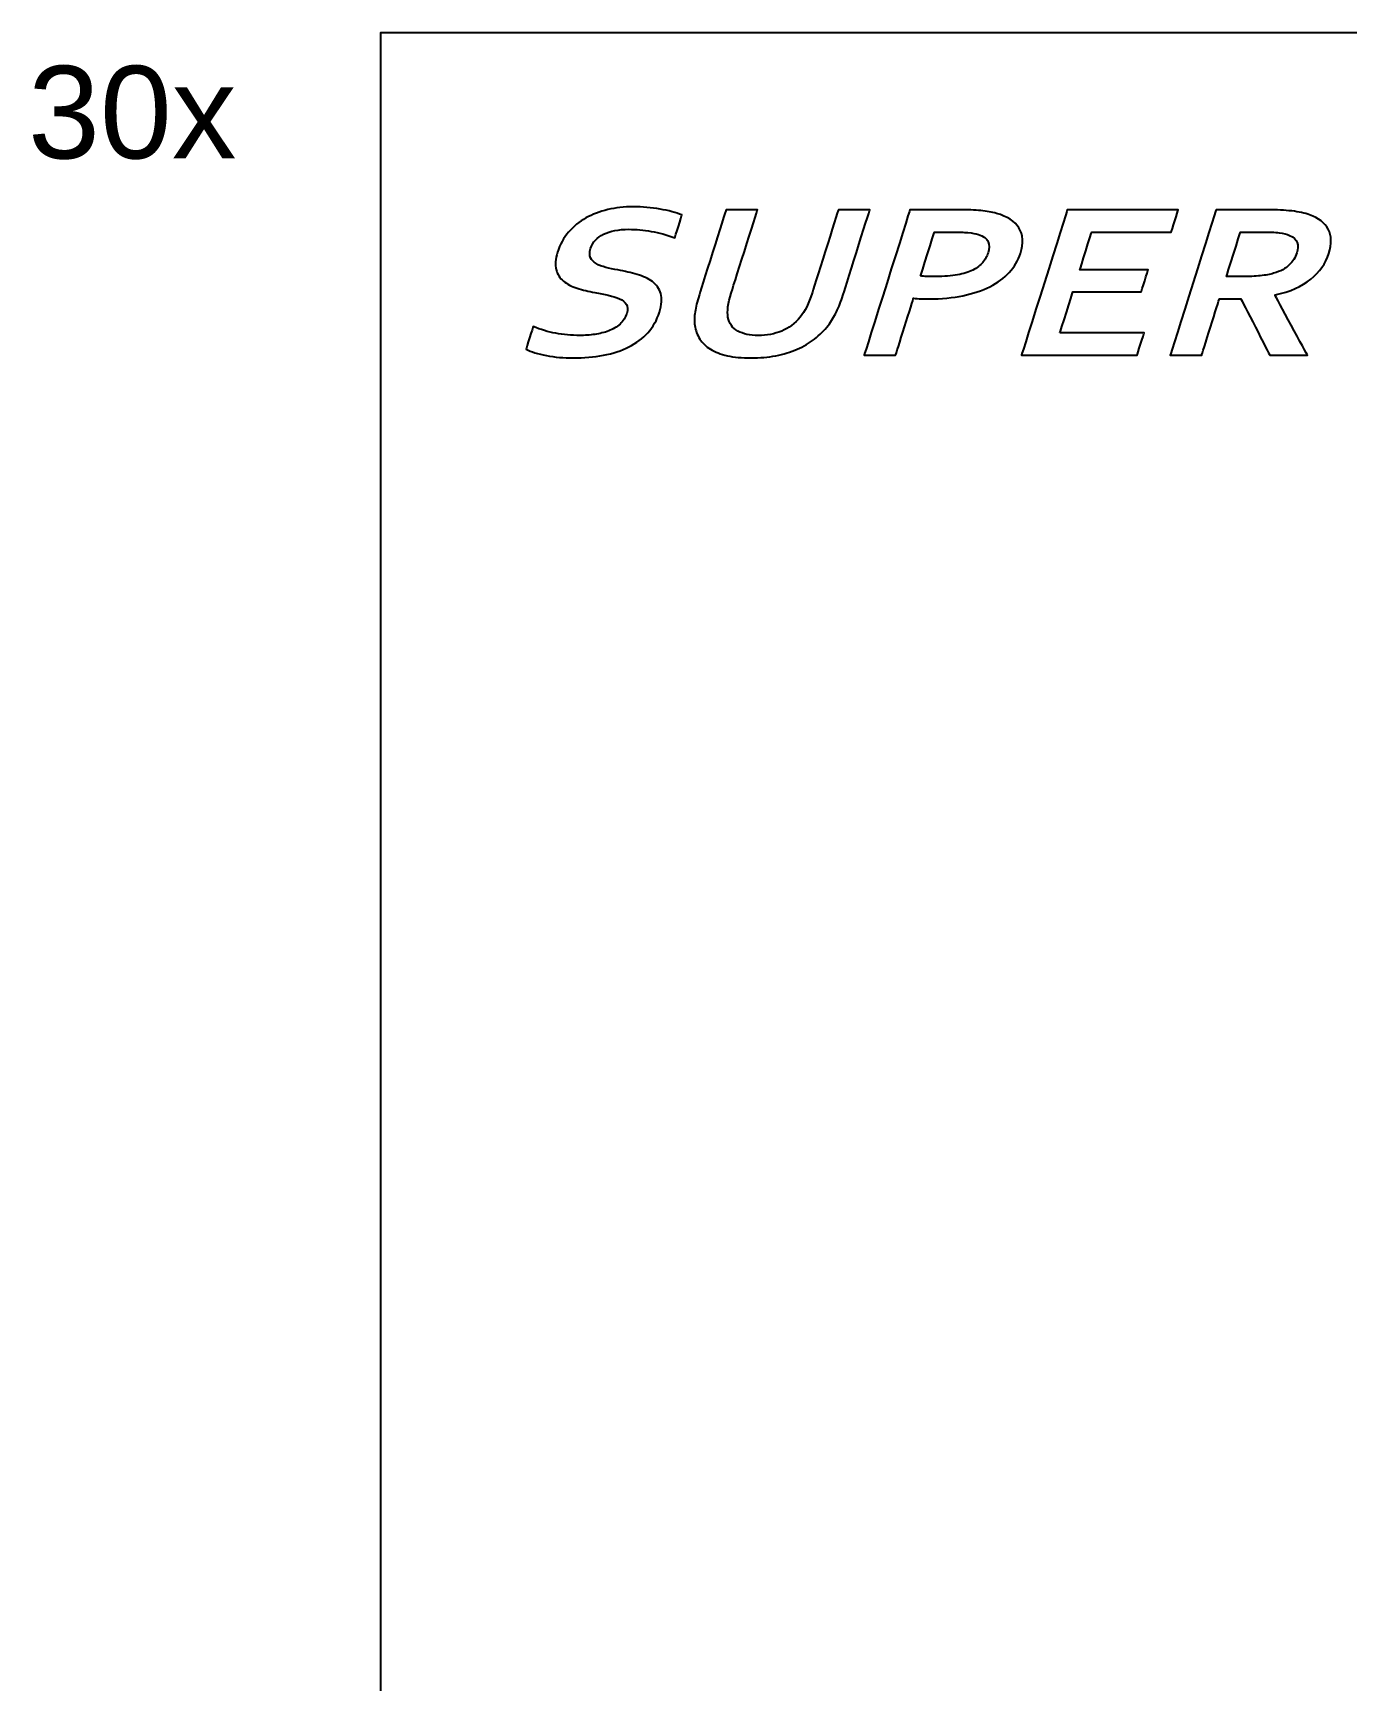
# Model space of a CAD drawing. Header units: inches. Extents: x 19 to 24202, y 17 to 31220.
# Drawn here: x 14879 to 16368, y 11397 to 13266 of the extents above; entities that cross this region are included whole.
import ezdxf

# ---------------------------------------------------------------- set-up
doc = ezdxf.new("R2010")
doc.units = ezdxf.units.IN
doc.header["$MEASUREMENT"] = 0
doc.layers.add('AM_5', color=3, linetype='Continuous', lineweight=25)
doc.layers.add('Layer 1', color=7, linetype='Continuous')
doc.styles.add('Razítko-měřítko', font='isocpeur.ttf')

msp = doc.modelspace()

# ---------------------------------------------------------------- linework, layer by layer
msp.add_lwpolyline([(24182.836, 6965.992), (24182.836, 13265.992), (15272.836, 13265.992), (15272.836, 6965.992)], close=True)
at = {"layer": 'Layer 1', "color": 253}
for points, knots in [([(15552.289, 12947.818), (15553.603, 12951.988), (15553.49, 12955.4), (15551.871, 12957.974), (15551.871, 12957.974), (15550.264, 12960.583), (15547.663, 12962.693), (15544.017, 12964.335), (15544.017, 12964.335), (15540.39, 12966.02), (15536.143, 12967.326), (15531.326, 12968.383), (15531.326, 12968.383), (15526.49, 12969.389), (15521.365, 12970.403), (15516.022, 12971.374), (15516.022, 12971.374), (15508.944, 12972.806), (15502.236, 12974.452), (15496.008, 12976.386), (15496.008, 12976.386), (15489.783, 12978.328), (15484.588, 12981.023), (15480.466, 12984.436), (15480.466, 12984.436), (15476.34, 12987.852), (15473.548, 12992.189), (15472.136, 12997.462), (15472.136, 12997.462), (15470.673, 13002.727), (15471.208, 13009.302), (15473.7, 13017.223), (15473.7, 13017.223), (15476.445, 13025.947), (15480.618, 13033.533), (15486.277, 13040.022), (15486.277, 13040.022), (15491.874, 13046.473), (15498.465, 13051.824), (15505.945, 13056.082), (15505.945, 13056.082), (15513.46, 13060.294), (15521.635, 13063.453), (15530.624, 13065.563), (15530.624, 13065.563), (15539.555, 13067.669), (15549.2, 13068.722), (15559.55, 13068.722), (15559.55, 13068.722), (15569.901, 13068.722), (15580.033, 13067.88), (15589.943, 13066.152), (15589.943, 13066.152), (15599.849, 13064.425), (15608.109, 13062.19), (15614.841, 13059.495), (15614.841, 13059.495), (15614.841, 13059.495), (15606.678, 13033.576), (15606.678, 13033.576), (15606.678, 13033.576), (15597.688, 13036.949), (15588.796, 13039.394), (15580.01, 13040.908), (15580.01, 13040.908), (15571.282, 13042.425), (15562.803, 13043.181), (15554.679, 13043.181), (15554.679, 13043.181), (15542.991, 13043.181), (15533.405, 13041.372), (15525.925, 13037.745), (15525.925, 13037.745), (15518.444, 13034.122), (15513.562, 13028.685), (15511.28, 13021.439), (15511.28, 13021.439), (15509.954, 13017.223), (15509.907, 13013.767), (15511.124, 13011.03), (15511.124, 13011.03), (15512.356, 13008.331), (15514.423, 13006.1), (15517.434, 13004.329), (15517.434, 13004.329), (15520.441, 13002.559), (15524.103, 13001.128), (15528.413, 13000.028), (15528.413, 13000.028), (15532.691, 12998.975), (15537.285, 12998.008), (15542.195, 12997.079), (15542.195, 12997.079), (15549.952, 12995.601), (15557.23, 12993.877), (15564.051, 12991.939), (15564.051, 12991.939), (15570.931, 12990.044), (15576.718, 12987.345), (15581.425, 12983.886), (15581.425, 12983.886), (15586.07, 12980.391), (15589.268, 12975.922), (15590.887, 12970.364), (15590.887, 12970.364), (15592.501, 12964.799), (15591.944, 12957.674), (15589.222, 12949.039), (15589.222, 12949.039), (15586.425, 12940.147), (15582.065, 12932.433), (15576.157, 12925.943), (15576.157, 12925.943), (15570.252, 12919.454), (15563.056, 12914.06), (15554.586, 12909.801), (15554.586, 12909.801), (15546.173, 12905.585), (15536.564, 12902.426), (15525.761, 12900.363), (15525.761, 12900.363), (15514.907, 12898.296), (15503.496, 12897.286), (15491.413, 12897.286), (15491.413, 12897.286), (15480.864, 12897.286), (15470.74, 12898.168), (15461.095, 12899.938), (15461.095, 12899.938), (15451.45, 12901.709), (15443.763, 12904.197), (15437.983, 12907.399), (15437.983, 12907.399), (15437.983, 12907.399), (15446.025, 12932.94), (15446.025, 12932.94), (15446.025, 12932.94), (15454.519, 12929.399), (15463.021, 12926.829), (15471.629, 12925.226), (15471.629, 12925.226), (15480.189, 12923.623), (15489.35, 12922.827), (15499.007, 12922.827), (15499.007, 12922.827), (15504.603, 12922.827), (15510.266, 12923.202), (15515.917, 12924.005), (15515.917, 12924.005), (15521.557, 12924.762), (15526.833, 12926.111), (15531.739, 12928.01), (15531.739, 12928.01), (15536.646, 12929.906), (15540.924, 12932.476), (15544.582, 12935.764), (15544.582, 12935.764), (15548.225, 12939.008), (15550.775, 12943.01), (15552.289, 12947.818)], [0, 0, 0, 0, 0.02439024, 0.02439024, 0.02439024, 0.02439025, 0.04878049, 0.04878049, 0.04878049, 0.0487805, 0.07317073, 0.07317073, 0.07317073, 0.07317074, 0.09756098, 0.09756098, 0.09756098, 0.09756099, 0.12195122, 0.12195122, 0.12195122, 0.12195123, 0.14634146, 0.14634146, 0.14634146, 0.14634147, 0.17073171, 0.17073171, 0.17073171, 0.17073172, 0.19512195, 0.19512195, 0.19512195, 0.19512196, 0.2195122, 0.2195122, 0.2195122, 0.21951221, 0.24390244, 0.24390244, 0.24390244, 0.24390245, 0.26829268, 0.26829268, 0.26829268, 0.26829269, 0.29268293, 0.29268293, 0.29268293, 0.29268294, 0.31707317, 0.31707317, 0.31707317, 0.31707318, 0.34146341, 0.34146341, 0.34146341, 0.34146342, 0.36585366, 0.36585366, 0.36585366, 0.36585367, 0.3902439, 0.3902439, 0.3902439, 0.39024391, 0.41463415, 0.41463415, 0.41463415, 0.41463416, 0.43902439, 0.43902439, 0.43902439, 0.4390244, 0.46341463, 0.46341463, 0.46341463, 0.46341464, 0.48780488, 0.48780488, 0.48780488, 0.48780489, 0.51219512, 0.51219512, 0.51219512, 0.51219513, 0.53658537, 0.53658537, 0.53658537, 0.53658538, 0.56097561, 0.56097561, 0.56097561, 0.56097562, 0.58536585, 0.58536585, 0.58536585, 0.58536586, 0.6097561, 0.6097561, 0.6097561, 0.60975611, 0.63414634, 0.63414634, 0.63414634, 0.63414635, 0.65853659, 0.65853659, 0.65853659, 0.6585366, 0.68292683, 0.68292683, 0.68292683, 0.68292684, 0.70731707, 0.70731707, 0.70731707, 0.70731708, 0.73170732, 0.73170732, 0.73170732, 0.73170733, 0.75609756, 0.75609756, 0.75609756, 0.75609757, 0.7804878, 0.7804878, 0.7804878, 0.78048781, 0.80487805, 0.80487805, 0.80487805, 0.80487806, 0.82926829, 0.82926829, 0.82926829, 0.8292683, 0.85365854, 0.85365854, 0.85365854, 0.85365855, 0.87804878, 0.87804878, 0.87804878, 0.87804879, 0.90243902, 0.90243902, 0.90243902, 0.90243903, 0.92682927, 0.92682927, 0.92682927, 0.92682928, 0.95121951, 0.95121951, 0.95121951, 0.95121952, 1, 1, 1, 1]), ([(15552.289, 12947.818), (15553.603, 12951.988), (15553.49, 12955.4), (15551.871, 12957.974), (15551.871, 12957.974), (15550.264, 12960.583), (15547.663, 12962.693), (15544.017, 12964.335), (15544.017, 12964.335), (15540.39, 12966.02), (15536.143, 12967.326), (15531.326, 12968.383), (15531.326, 12968.383), (15526.49, 12969.389), (15521.365, 12970.403), (15516.022, 12971.374), (15516.022, 12971.374), (15508.944, 12972.806), (15502.236, 12974.452), (15496.008, 12976.386), (15496.008, 12976.386), (15489.783, 12978.328), (15484.588, 12981.023), (15480.466, 12984.436), (15480.466, 12984.436), (15476.34, 12987.852), (15473.548, 12992.189), (15472.136, 12997.462), (15472.136, 12997.462), (15470.673, 13002.727), (15471.208, 13009.302), (15473.7, 13017.223), (15473.7, 13017.223), (15476.445, 13025.947), (15480.618, 13033.533), (15486.277, 13040.022), (15486.277, 13040.022), (15491.874, 13046.473), (15498.465, 13051.824), (15505.945, 13056.082), (15505.945, 13056.082), (15513.46, 13060.294), (15521.635, 13063.453), (15530.624, 13065.563), (15530.624, 13065.563), (15539.555, 13067.669), (15549.2, 13068.722), (15559.55, 13068.722), (15559.55, 13068.722), (15569.901, 13068.722), (15580.033, 13067.88), (15589.943, 13066.152), (15589.943, 13066.152), (15599.849, 13064.425), (15608.109, 13062.19), (15614.841, 13059.495), (15614.841, 13059.495), (15614.841, 13059.495), (15606.678, 13033.576), (15606.678, 13033.576), (15606.678, 13033.576), (15597.688, 13036.949), (15588.796, 13039.394), (15580.01, 13040.908), (15580.01, 13040.908), (15571.282, 13042.425), (15562.803, 13043.181), (15554.679, 13043.181), (15554.679, 13043.181), (15542.991, 13043.181), (15533.405, 13041.372), (15525.925, 13037.745), (15525.925, 13037.745), (15518.444, 13034.122), (15513.562, 13028.685), (15511.28, 13021.439), (15511.28, 13021.439), (15509.954, 13017.223), (15509.907, 13013.767), (15511.124, 13011.03), (15511.124, 13011.03), (15512.356, 13008.331), (15514.423, 13006.1), (15517.434, 13004.329), (15517.434, 13004.329), (15520.441, 13002.559), (15524.103, 13001.128), (15528.413, 13000.028), (15528.413, 13000.028), (15532.691, 12998.975), (15537.285, 12998.008), (15542.195, 12997.079), (15542.195, 12997.079), (15549.952, 12995.601), (15557.23, 12993.877), (15564.051, 12991.939), (15564.051, 12991.939), (15570.931, 12990.044), (15576.718, 12987.345), (15581.425, 12983.886), (15581.425, 12983.886), (15586.07, 12980.391), (15589.268, 12975.922), (15590.887, 12970.364), (15590.887, 12970.364), (15592.501, 12964.799), (15591.944, 12957.674), (15589.222, 12949.039), (15589.222, 12949.039), (15586.425, 12940.147), (15582.065, 12932.433), (15576.157, 12925.943), (15576.157, 12925.943), (15570.252, 12919.454), (15563.056, 12914.06), (15554.586, 12909.801), (15554.586, 12909.801), (15546.173, 12905.585), (15536.564, 12902.426), (15525.761, 12900.363), (15525.761, 12900.363), (15514.907, 12898.296), (15503.496, 12897.286), (15491.413, 12897.286), (15491.413, 12897.286), (15480.864, 12897.286), (15470.74, 12898.168), (15461.095, 12899.938), (15461.095, 12899.938), (15451.45, 12901.709), (15443.763, 12904.197), (15437.983, 12907.399), (15437.983, 12907.399), (15437.983, 12907.399), (15446.025, 12932.94), (15446.025, 12932.94), (15446.025, 12932.94), (15454.519, 12929.399), (15463.021, 12926.829), (15471.629, 12925.226), (15471.629, 12925.226), (15480.189, 12923.623), (15489.35, 12922.827), (15499.007, 12922.827), (15499.007, 12922.827), (15504.603, 12922.827), (15510.266, 12923.202), (15515.917, 12924.005), (15515.917, 12924.005), (15521.557, 12924.762), (15526.833, 12926.111), (15531.739, 12928.01), (15531.739, 12928.01), (15536.646, 12929.906), (15540.924, 12932.476), (15544.582, 12935.764), (15544.582, 12935.764), (15548.225, 12939.008), (15550.775, 12943.01), (15552.289, 12947.818)], [0, 0, 0, 0, 0.02439024, 0.02439024, 0.02439024, 0.02439025, 0.04878049, 0.04878049, 0.04878049, 0.0487805, 0.07317073, 0.07317073, 0.07317073, 0.07317074, 0.09756098, 0.09756098, 0.09756098, 0.09756099, 0.12195122, 0.12195122, 0.12195122, 0.12195123, 0.14634146, 0.14634146, 0.14634146, 0.14634147, 0.17073171, 0.17073171, 0.17073171, 0.17073172, 0.19512195, 0.19512195, 0.19512195, 0.19512196, 0.2195122, 0.2195122, 0.2195122, 0.21951221, 0.24390244, 0.24390244, 0.24390244, 0.24390245, 0.26829268, 0.26829268, 0.26829268, 0.26829269, 0.29268293, 0.29268293, 0.29268293, 0.29268294, 0.31707317, 0.31707317, 0.31707317, 0.31707318, 0.34146341, 0.34146341, 0.34146341, 0.34146342, 0.36585366, 0.36585366, 0.36585366, 0.36585367, 0.3902439, 0.3902439, 0.3902439, 0.39024391, 0.41463415, 0.41463415, 0.41463415, 0.41463416, 0.43902439, 0.43902439, 0.43902439, 0.4390244, 0.46341463, 0.46341463, 0.46341463, 0.46341464, 0.48780488, 0.48780488, 0.48780488, 0.48780489, 0.51219512, 0.51219512, 0.51219512, 0.51219513, 0.53658537, 0.53658537, 0.53658537, 0.53658538, 0.56097561, 0.56097561, 0.56097561, 0.56097562, 0.58536585, 0.58536585, 0.58536585, 0.58536586, 0.6097561, 0.6097561, 0.6097561, 0.60975611, 0.63414634, 0.63414634, 0.63414634, 0.63414635, 0.65853659, 0.65853659, 0.65853659, 0.6585366, 0.68292683, 0.68292683, 0.68292683, 0.68292684, 0.70731707, 0.70731707, 0.70731707, 0.70731708, 0.73170732, 0.73170732, 0.73170732, 0.73170733, 0.75609756, 0.75609756, 0.75609756, 0.75609757, 0.7804878, 0.7804878, 0.7804878, 0.78048781, 0.80487805, 0.80487805, 0.80487805, 0.80487806, 0.82926829, 0.82926829, 0.82926829, 0.8292683, 0.85365854, 0.85365854, 0.85365854, 0.85365855, 0.87804878, 0.87804878, 0.87804878, 0.87804879, 0.90243902, 0.90243902, 0.90243902, 0.90243903, 0.92682927, 0.92682927, 0.92682927, 0.92682928, 0.95121951, 0.95121951, 0.95121951, 0.95121952, 1, 1, 1, 1]), ([(15693.032, 12897.286), (15682.88, 12897.286), (15673.98, 12898.129), (15666.391, 12899.817), (15666.391, 12899.817), (15658.798, 12901.498), (15652.437, 12903.943), (15647.242, 12907.106), (15647.242, 12907.106), (15642.043, 12910.265), (15637.964, 12914.142), (15635.039, 12918.693), (15635.039, 12918.693), (15632.118, 12923.248), (15630.285, 12928.432), (15629.462, 12934.161), (15629.462, 12934.161), (15628.791, 12938.798), (15628.861, 12943.895), (15629.719, 12949.46), (15629.719, 12949.46), (15630.546, 12955.065), (15632.059, 12961.301), (15634.235, 12968.212), (15634.235, 12968.212), (15634.235, 12968.212), (15664.846, 13065.435), (15664.846, 13065.435), (15664.846, 13065.435), (15664.846, 13065.435), (15700.508, 13065.435), (15700.508, 13065.435), (15700.508, 13065.435), (15700.508, 13065.435), (15670.759, 12970.949), (15670.759, 12970.949), (15670.759, 12970.949), (15667.085, 12959.277), (15665.841, 12950.135), (15667.038, 12943.56), (15667.038, 12943.56), (15668.442, 12936.224), (15672.132, 12930.959), (15678.145, 12927.71), (15678.145, 12927.71), (15684.155, 12924.469), (15691.959, 12922.827), (15701.518, 12922.827), (15701.518, 12922.827), (15711.077, 12922.827), (15719.914, 12924.469), (15727.968, 12927.71), (15727.968, 12927.71), (15736.021, 12930.959), (15743.034, 12936.224), (15749.055, 12943.56), (15749.055, 12943.56), (15754.394, 12950.135), (15758.907, 12959.277), (15762.58, 12970.949), (15762.58, 12970.949), (15762.58, 12970.949), (15792.33, 13065.435), (15792.33, 13065.435), (15792.33, 13065.435), (15792.33, 13065.435), (15827.987, 13065.435), (15827.987, 13065.435), (15827.987, 13065.435), (15827.987, 13065.435), (15797.38, 12968.212), (15797.38, 12968.212), (15797.38, 12968.212), (15795.204, 12961.301), (15792.794, 12955.065), (15790.083, 12949.46), (15790.083, 12949.46), (15787.443, 12943.895), (15784.303, 12938.798), (15780.712, 12934.161), (15780.712, 12934.161), (15776.285, 12928.432), (15771.137, 12923.248), (15765.295, 12918.693), (15765.295, 12918.693), (15759.503, 12914.142), (15752.885, 12910.265), (15745.553, 12907.106), (15745.553, 12907.106), (15738.217, 12903.943), (15730.164, 12901.498), (15721.412, 12899.817), (15721.412, 12899.817), (15712.66, 12898.129), (15703.187, 12897.286), (15693.032, 12897.286)], [0, 0, 0, 0, 0.04, 0.04, 0.04, 0.04000001, 0.08, 0.08, 0.08, 0.08000001, 0.12, 0.12, 0.12, 0.12000001, 0.16, 0.16, 0.16, 0.16000001, 0.2, 0.2, 0.2, 0.20000001, 0.24, 0.24, 0.24, 0.24000001, 0.28, 0.28, 0.28, 0.28000001, 0.32, 0.32, 0.32, 0.32000001, 0.36, 0.36, 0.36, 0.36000001, 0.4, 0.4, 0.4, 0.40000001, 0.44, 0.44, 0.44, 0.44000001, 0.48, 0.48, 0.48, 0.48000001, 0.52, 0.52, 0.52, 0.52000001, 0.56, 0.56, 0.56, 0.56000001, 0.6, 0.6, 0.6, 0.60000001, 0.64, 0.64, 0.64, 0.64000001, 0.68, 0.68, 0.68, 0.68000001, 0.72, 0.72, 0.72, 0.72000001, 0.76, 0.76, 0.76, 0.76000001, 0.8, 0.8, 0.8, 0.80000001, 0.84, 0.84, 0.84, 0.84000001, 0.88, 0.88, 0.88, 0.88000001, 0.92, 0.92, 0.92, 0.92000001, 1, 1, 1, 1]), ([(15693.032, 12897.286), (15682.88, 12897.286), (15673.98, 12898.129), (15666.391, 12899.817), (15666.391, 12899.817), (15658.798, 12901.498), (15652.437, 12903.943), (15647.242, 12907.106), (15647.242, 12907.106), (15642.043, 12910.265), (15637.964, 12914.142), (15635.039, 12918.693), (15635.039, 12918.693), (15632.118, 12923.248), (15630.285, 12928.432), (15629.462, 12934.161), (15629.462, 12934.161), (15628.791, 12938.798), (15628.861, 12943.895), (15629.719, 12949.46), (15629.719, 12949.46), (15630.546, 12955.065), (15632.059, 12961.301), (15634.235, 12968.212), (15634.235, 12968.212), (15634.235, 12968.212), (15664.846, 13065.435), (15664.846, 13065.435), (15664.846, 13065.435), (15664.846, 13065.435), (15700.508, 13065.435), (15700.508, 13065.435), (15700.508, 13065.435), (15700.508, 13065.435), (15670.759, 12970.949), (15670.759, 12970.949), (15670.759, 12970.949), (15667.085, 12959.277), (15665.841, 12950.135), (15667.038, 12943.56), (15667.038, 12943.56), (15668.442, 12936.224), (15672.132, 12930.959), (15678.145, 12927.71), (15678.145, 12927.71), (15684.155, 12924.469), (15691.959, 12922.827), (15701.518, 12922.827), (15701.518, 12922.827), (15711.077, 12922.827), (15719.914, 12924.469), (15727.968, 12927.71), (15727.968, 12927.71), (15736.021, 12930.959), (15743.034, 12936.224), (15749.055, 12943.56), (15749.055, 12943.56), (15754.394, 12950.135), (15758.907, 12959.277), (15762.58, 12970.949), (15762.58, 12970.949), (15762.58, 12970.949), (15792.33, 13065.435), (15792.33, 13065.435), (15792.33, 13065.435), (15792.33, 13065.435), (15827.987, 13065.435), (15827.987, 13065.435), (15827.987, 13065.435), (15827.987, 13065.435), (15797.38, 12968.212), (15797.38, 12968.212), (15797.38, 12968.212), (15795.204, 12961.301), (15792.794, 12955.065), (15790.083, 12949.46), (15790.083, 12949.46), (15787.443, 12943.895), (15784.303, 12938.798), (15780.712, 12934.161), (15780.712, 12934.161), (15776.285, 12928.432), (15771.137, 12923.248), (15765.295, 12918.693), (15765.295, 12918.693), (15759.503, 12914.142), (15752.885, 12910.265), (15745.553, 12907.106), (15745.553, 12907.106), (15738.217, 12903.943), (15730.164, 12901.498), (15721.412, 12899.817), (15721.412, 12899.817), (15712.66, 12898.129), (15703.187, 12897.286), (15693.032, 12897.286)], [0, 0, 0, 0, 0.04, 0.04, 0.04, 0.04000001, 0.08, 0.08, 0.08, 0.08000001, 0.12, 0.12, 0.12, 0.12000001, 0.16, 0.16, 0.16, 0.16000001, 0.2, 0.2, 0.2, 0.20000001, 0.24, 0.24, 0.24, 0.24000001, 0.28, 0.28, 0.28, 0.28000001, 0.32, 0.32, 0.32, 0.32000001, 0.36, 0.36, 0.36, 0.36000001, 0.4, 0.4, 0.4, 0.40000001, 0.44, 0.44, 0.44, 0.44000001, 0.48, 0.48, 0.48, 0.48000001, 0.52, 0.52, 0.52, 0.52000001, 0.56, 0.56, 0.56, 0.56000001, 0.6, 0.6, 0.6, 0.60000001, 0.64, 0.64, 0.64, 0.64000001, 0.68, 0.68, 0.68, 0.68000001, 0.72, 0.72, 0.72, 0.72000001, 0.76, 0.76, 0.76, 0.76000001, 0.8, 0.8, 0.8, 0.80000001, 0.84, 0.84, 0.84, 0.84000001, 0.88, 0.88, 0.88, 0.88000001, 0.92, 0.92, 0.92, 0.92000001, 1, 1, 1, 1]), ([(15895.442, 12964.296), (15892.275, 12964.296), (15889.116, 12964.335), (15886.074, 12964.417), (15886.074, 12964.417), (15882.981, 12964.507), (15880.162, 12964.67), (15877.517, 12964.924), (15877.517, 12964.924), (15877.517, 12964.924), (15857.179, 12900.32), (15857.179, 12900.32), (15857.179, 12900.32), (15857.179, 12900.32), (15821.517, 12900.32), (15821.517, 12900.32), (15821.517, 12900.32), (15821.517, 12900.32), (15873.5, 13065.435), (15873.5, 13065.435), (15873.5, 13065.435), (15873.5, 13065.435), (15929.567, 13065.435), (15929.567, 13065.435), (15929.567, 13065.435), (15938.927, 13065.435), (15947.043, 13065.099), (15953.848, 13064.382), (15953.848, 13064.382), (15960.619, 13063.707), (15966.578, 13062.654), (15971.64, 13061.266), (15971.64, 13061.266), (15983.824, 13057.806), (15992.287, 13052.288), (15997.08, 13044.702), (15997.08, 13044.702), (16001.884, 13037.16), (16002.427, 13027.55), (15998.741, 13015.834), (15998.741, 13015.834), (15996.233, 13007.871), (15992.045, 13000.702), (15986.179, 12994.342), (15986.179, 12994.342), (15980.294, 12987.934), (15972.904, 12982.544), (15964.082, 12978.118), (15964.082, 12978.118), (15955.248, 12973.648), (15945.058, 12970.236), (15933.568, 12967.872), (15933.568, 12967.872), (15922.063, 12965.474), (15909.361, 12964.296), (15895.442, 12964.296)], [0, 0, 0, 0, 0.06666667, 0.06666667, 0.06666667, 0.06666668, 0.13333333, 0.13333333, 0.13333333, 0.13333334, 0.2, 0.2, 0.2, 0.20000001, 0.26666667, 0.26666667, 0.26666667, 0.26666668, 0.33333333, 0.33333333, 0.33333333, 0.33333334, 0.4, 0.4, 0.4, 0.40000001, 0.46666667, 0.46666667, 0.46666667, 0.46666668, 0.53333333, 0.53333333, 0.53333333, 0.53333334, 0.6, 0.6, 0.6, 0.60000001, 0.66666667, 0.66666667, 0.66666667, 0.66666668, 0.73333333, 0.73333333, 0.73333333, 0.73333334, 0.8, 0.8, 0.8, 0.80000001, 0.86666667, 0.86666667, 0.86666667, 0.86666668, 1, 1, 1, 1]), ([(15895.442, 12964.296), (15892.275, 12964.296), (15889.116, 12964.335), (15886.074, 12964.417), (15886.074, 12964.417), (15882.981, 12964.507), (15880.162, 12964.67), (15877.517, 12964.924), (15877.517, 12964.924), (15877.517, 12964.924), (15857.179, 12900.32), (15857.179, 12900.32), (15857.179, 12900.32), (15857.179, 12900.32), (15821.517, 12900.32), (15821.517, 12900.32), (15821.517, 12900.32), (15821.517, 12900.32), (15873.5, 13065.435), (15873.5, 13065.435), (15873.5, 13065.435), (15873.5, 13065.435), (15929.567, 13065.435), (15929.567, 13065.435), (15929.567, 13065.435), (15938.927, 13065.435), (15947.043, 13065.099), (15953.848, 13064.382), (15953.848, 13064.382), (15960.619, 13063.707), (15966.578, 13062.654), (15971.64, 13061.266), (15971.64, 13061.266), (15983.824, 13057.806), (15992.287, 13052.288), (15997.08, 13044.702), (15997.08, 13044.702), (16001.884, 13037.16), (16002.427, 13027.55), (15998.741, 13015.834), (15998.741, 13015.834), (15996.233, 13007.871), (15992.045, 13000.702), (15986.179, 12994.342), (15986.179, 12994.342), (15980.294, 12987.934), (15972.904, 12982.544), (15964.082, 12978.118), (15964.082, 12978.118), (15955.248, 12973.648), (15945.058, 12970.236), (15933.568, 12967.872), (15933.568, 12967.872), (15922.063, 12965.474), (15909.361, 12964.296), (15895.442, 12964.296)], [0, 0, 0, 0, 0.06666667, 0.06666667, 0.06666667, 0.06666668, 0.13333333, 0.13333333, 0.13333333, 0.13333334, 0.2, 0.2, 0.2, 0.20000001, 0.26666667, 0.26666667, 0.26666667, 0.26666668, 0.33333333, 0.33333333, 0.33333333, 0.33333334, 0.4, 0.4, 0.4, 0.40000001, 0.46666667, 0.46666667, 0.46666667, 0.46666668, 0.53333333, 0.53333333, 0.53333333, 0.53333334, 0.6, 0.6, 0.6, 0.60000001, 0.66666667, 0.66666667, 0.66666667, 0.66666668, 0.73333333, 0.73333333, 0.73333333, 0.73333334, 0.8, 0.8, 0.8, 0.80000001, 0.86666667, 0.86666667, 0.86666667, 0.86666668, 1, 1, 1, 1]), ([(16043.63, 12925.604), (16043.63, 12925.604), (16139.114, 12925.604), (16139.114, 12925.604), (16139.114, 12925.604), (16139.114, 12925.604), (16131.154, 12900.32), (16131.154, 12900.32), (16131.154, 12900.32), (16131.154, 12900.32), (16000.009, 12900.32), (16000.009, 12900.32), (16000.009, 12900.32), (16000.009, 12900.32), (16051.992, 13065.435), (16051.992, 13065.435), (16051.992, 13065.435), (16051.992, 13065.435), (16177.888, 13065.435), (16177.888, 13065.435), (16177.888, 13065.435), (16177.888, 13065.435), (16169.928, 13040.151), (16169.928, 13040.151), (16169.928, 13040.151), (16169.928, 13040.151), (16079.693, 13040.151), (16079.693, 13040.151), (16079.693, 13040.151), (16079.693, 13040.151), (16066.238, 12997.415), (16066.238, 12997.415), (16066.238, 12997.415), (16066.238, 12997.415), (16143.743, 12997.415), (16143.743, 12997.415), (16143.743, 12997.415), (16143.743, 12997.415), (16135.783, 12972.131), (16135.783, 12972.131), (16135.783, 12972.131), (16135.783, 12972.131), (16058.278, 12972.131), (16058.278, 12972.131), (16058.278, 12972.131), (16058.278, 12972.131), (16043.63, 12925.604), (16043.63, 12925.604)], [0, 0, 0, 0, 0.07692308, 0.07692308, 0.07692308, 0.07692309, 0.15384615, 0.15384615, 0.15384615, 0.15384616, 0.23076923, 0.23076923, 0.23076923, 0.23076924, 0.30769231, 0.30769231, 0.30769231, 0.30769232, 0.38461538, 0.38461538, 0.38461538, 0.38461539, 0.46153846, 0.46153846, 0.46153846, 0.46153847, 0.53846154, 0.53846154, 0.53846154, 0.53846155, 0.61538462, 0.61538462, 0.61538462, 0.61538463, 0.69230769, 0.69230769, 0.69230769, 0.6923077, 0.76923077, 0.76923077, 0.76923077, 0.76923078, 0.84615385, 0.84615385, 0.84615385, 0.84615386, 1, 1, 1, 1]), ([(16043.63, 12925.604), (16043.63, 12925.604), (16139.114, 12925.604), (16139.114, 12925.604), (16139.114, 12925.604), (16139.114, 12925.604), (16131.154, 12900.32), (16131.154, 12900.32), (16131.154, 12900.32), (16131.154, 12900.32), (16000.009, 12900.32), (16000.009, 12900.32), (16000.009, 12900.32), (16000.009, 12900.32), (16051.992, 13065.435), (16051.992, 13065.435), (16051.992, 13065.435), (16051.992, 13065.435), (16177.888, 13065.435), (16177.888, 13065.435), (16177.888, 13065.435), (16177.888, 13065.435), (16169.928, 13040.151), (16169.928, 13040.151), (16169.928, 13040.151), (16169.928, 13040.151), (16079.693, 13040.151), (16079.693, 13040.151), (16079.693, 13040.151), (16079.693, 13040.151), (16066.238, 12997.415), (16066.238, 12997.415), (16066.238, 12997.415), (16066.238, 12997.415), (16143.743, 12997.415), (16143.743, 12997.415), (16143.743, 12997.415), (16143.743, 12997.415), (16135.783, 12972.131), (16135.783, 12972.131), (16135.783, 12972.131), (16135.783, 12972.131), (16058.278, 12972.131), (16058.278, 12972.131), (16058.278, 12972.131), (16058.278, 12972.131), (16043.63, 12925.604), (16043.63, 12925.604)], [0, 0, 0, 0, 0.07692308, 0.07692308, 0.07692308, 0.07692309, 0.15384615, 0.15384615, 0.15384615, 0.15384616, 0.23076923, 0.23076923, 0.23076923, 0.23076924, 0.30769231, 0.30769231, 0.30769231, 0.30769232, 0.38461538, 0.38461538, 0.38461538, 0.38461539, 0.46153846, 0.46153846, 0.46153846, 0.46153847, 0.53846154, 0.53846154, 0.53846154, 0.53846155, 0.61538462, 0.61538462, 0.61538462, 0.61538463, 0.69230769, 0.69230769, 0.69230769, 0.6923077, 0.76923077, 0.76923077, 0.76923077, 0.76923078, 0.84615385, 0.84615385, 0.84615385, 0.84615386, 1, 1, 1, 1]), ([(16348.641, 13015.834), (16345.022, 13004.329), (16338.193, 12994.595), (16328.178, 12986.542), (16328.178, 12986.542), (16318.178, 12978.539), (16304.719, 12972.595), (16287.797, 12968.719), (16287.797, 12968.719), (16287.797, 12968.719), (16287.653, 12968.254), (16287.653, 12968.254), (16287.653, 12968.254), (16287.653, 12968.254), (16324.457, 12900.32), (16324.457, 12900.32), (16324.457, 12900.32), (16324.457, 12900.32), (16281.667, 12900.32), (16281.667, 12900.32), (16281.667, 12900.32), (16281.667, 12900.32), (16248.965, 12964.296), (16248.965, 12964.296), (16248.965, 12964.296), (16248.965, 12964.296), (16224.547, 12964.296), (16224.547, 12964.296), (16224.547, 12964.296), (16224.547, 12964.296), (16204.408, 12900.32), (16204.408, 12900.32), (16204.408, 12900.32), (16204.408, 12900.32), (16168.746, 12900.32), (16168.746, 12900.32), (16168.746, 12900.32), (16168.746, 12900.32), (16220.729, 13065.435), (16220.729, 13065.435), (16220.729, 13065.435), (16220.729, 13065.435), (16279.717, 13065.435), (16279.717, 13065.435), (16279.717, 13065.435), (16289.525, 13065.435), (16298.44, 13064.971), (16306.556, 13064.003), (16306.556, 13064.003), (16314.684, 13063.075), (16321.415, 13061.64), (16326.809, 13059.745), (16326.809, 13059.745), (16337.043, 13056.082), (16344.125, 13050.56), (16348.033, 13043.31), (16348.033, 13043.31), (16351.925, 13036.021), (16352.12, 13026.875), (16348.641, 13015.834)], [0, 0, 0, 0, 0.0625, 0.0625, 0.0625, 0.06250001, 0.125, 0.125, 0.125, 0.12500001, 0.1875, 0.1875, 0.1875, 0.18750001, 0.25, 0.25, 0.25, 0.25000001, 0.3125, 0.3125, 0.3125, 0.31250001, 0.375, 0.375, 0.375, 0.37500001, 0.4375, 0.4375, 0.4375, 0.43750001, 0.5, 0.5, 0.5, 0.50000001, 0.5625, 0.5625, 0.5625, 0.56250001, 0.625, 0.625, 0.625, 0.62500001, 0.6875, 0.6875, 0.6875, 0.68750001, 0.75, 0.75, 0.75, 0.75000001, 0.8125, 0.8125, 0.8125, 0.81250001, 0.875, 0.875, 0.875, 0.87500001, 1, 1, 1, 1]), ([(16348.641, 13015.834), (16345.022, 13004.329), (16338.193, 12994.595), (16328.178, 12986.542), (16328.178, 12986.542), (16318.178, 12978.539), (16304.719, 12972.595), (16287.797, 12968.719), (16287.797, 12968.719), (16287.797, 12968.719), (16287.653, 12968.254), (16287.653, 12968.254), (16287.653, 12968.254), (16287.653, 12968.254), (16324.457, 12900.32), (16324.457, 12900.32), (16324.457, 12900.32), (16324.457, 12900.32), (16281.667, 12900.32), (16281.667, 12900.32), (16281.667, 12900.32), (16281.667, 12900.32), (16248.965, 12964.296), (16248.965, 12964.296), (16248.965, 12964.296), (16248.965, 12964.296), (16224.547, 12964.296), (16224.547, 12964.296), (16224.547, 12964.296), (16224.547, 12964.296), (16204.408, 12900.32), (16204.408, 12900.32), (16204.408, 12900.32), (16204.408, 12900.32), (16168.746, 12900.32), (16168.746, 12900.32), (16168.746, 12900.32), (16168.746, 12900.32), (16220.729, 13065.435), (16220.729, 13065.435), (16220.729, 13065.435), (16220.729, 13065.435), (16279.717, 13065.435), (16279.717, 13065.435), (16279.717, 13065.435), (16289.525, 13065.435), (16298.44, 13064.971), (16306.556, 13064.003), (16306.556, 13064.003), (16314.684, 13063.075), (16321.415, 13061.64), (16326.809, 13059.745), (16326.809, 13059.745), (16337.043, 13056.082), (16344.125, 13050.56), (16348.033, 13043.31), (16348.033, 13043.31), (16351.925, 13036.021), (16352.12, 13026.875), (16348.641, 13015.834)], [0, 0, 0, 0, 0.0625, 0.0625, 0.0625, 0.06250001, 0.125, 0.125, 0.125, 0.12500001, 0.1875, 0.1875, 0.1875, 0.18750001, 0.25, 0.25, 0.25, 0.25000001, 0.3125, 0.3125, 0.3125, 0.31250001, 0.375, 0.375, 0.375, 0.37500001, 0.4375, 0.4375, 0.4375, 0.43750001, 0.5, 0.5, 0.5, 0.50000001, 0.5625, 0.5625, 0.5625, 0.56250001, 0.625, 0.625, 0.625, 0.62500001, 0.6875, 0.6875, 0.6875, 0.68750001, 0.75, 0.75, 0.75, 0.75000001, 0.8125, 0.8125, 0.8125, 0.81250001, 0.875, 0.875, 0.875, 0.87500001, 1, 1, 1, 1]), ([(15885.516, 12990.336), (15887.47, 12990.083), (15889.978, 12989.872), (15893.055, 12989.743), (15893.055, 12989.743), (15896.187, 12989.623), (15899.443, 12989.58), (15902.813, 12989.58), (15902.813, 12989.58), (15912.368, 12989.58), (15920.605, 12990.254), (15927.457, 12991.557), (15927.457, 12991.557), (15934.352, 12992.863), (15940.124, 12994.677), (15944.831, 12997.036), (15944.831, 12997.036), (15949.535, 12999.396), (15953.248, 13002.223), (15956.028, 13005.554), (15956.028, 13005.554), (15958.809, 13008.877), (15960.845, 13012.504), (15962.093, 13016.466), (15962.093, 13016.466), (15963.618, 13021.31), (15963.657, 13025.526), (15962.143, 13029.067), (15962.143, 13029.067), (15960.634, 13032.604), (15956.992, 13035.346), (15951.126, 13037.323), (15951.126, 13037.323), (15948.064, 13038.295), (15944.125, 13039.012), (15939.27, 13039.476), (15939.27, 13039.476), (15934.465, 13039.94), (15928.44, 13040.151), (15921.209, 13040.151), (15921.209, 13040.151), (15921.209, 13040.151), (15901.202, 13040.151), (15901.202, 13040.151), (15901.202, 13040.151), (15901.202, 13040.151), (15885.516, 12990.336), (15885.516, 12990.336)], [0, 0, 0, 0, 0.07692308, 0.07692308, 0.07692308, 0.07692309, 0.15384615, 0.15384615, 0.15384615, 0.15384616, 0.23076923, 0.23076923, 0.23076923, 0.23076924, 0.30769231, 0.30769231, 0.30769231, 0.30769232, 0.38461538, 0.38461538, 0.38461538, 0.38461539, 0.46153846, 0.46153846, 0.46153846, 0.46153847, 0.53846154, 0.53846154, 0.53846154, 0.53846155, 0.61538462, 0.61538462, 0.61538462, 0.61538463, 0.69230769, 0.69230769, 0.69230769, 0.6923077, 0.76923077, 0.76923077, 0.76923077, 0.76923078, 0.84615385, 0.84615385, 0.84615385, 0.84615386, 1, 1, 1, 1]), ([(15885.516, 12990.336), (15887.47, 12990.083), (15889.978, 12989.872), (15893.055, 12989.743), (15893.055, 12989.743), (15896.187, 12989.623), (15899.443, 12989.58), (15902.813, 12989.58), (15902.813, 12989.58), (15912.368, 12989.58), (15920.605, 12990.254), (15927.457, 12991.557), (15927.457, 12991.557), (15934.352, 12992.863), (15940.124, 12994.677), (15944.831, 12997.036), (15944.831, 12997.036), (15949.535, 12999.396), (15953.248, 13002.223), (15956.028, 13005.554), (15956.028, 13005.554), (15958.809, 13008.877), (15960.845, 13012.504), (15962.093, 13016.466), (15962.093, 13016.466), (15963.618, 13021.31), (15963.657, 13025.526), (15962.143, 13029.067), (15962.143, 13029.067), (15960.634, 13032.604), (15956.992, 13035.346), (15951.126, 13037.323), (15951.126, 13037.323), (15948.064, 13038.295), (15944.125, 13039.012), (15939.27, 13039.476), (15939.27, 13039.476), (15934.465, 13039.94), (15928.44, 13040.151), (15921.209, 13040.151), (15921.209, 13040.151), (15921.209, 13040.151), (15901.202, 13040.151), (15901.202, 13040.151), (15901.202, 13040.151), (15901.202, 13040.151), (15885.516, 12990.336), (15885.516, 12990.336)], [0, 0, 0, 0, 0.07692308, 0.07692308, 0.07692308, 0.07692309, 0.15384615, 0.15384615, 0.15384615, 0.15384616, 0.23076923, 0.23076923, 0.23076923, 0.23076924, 0.30769231, 0.30769231, 0.30769231, 0.30769232, 0.38461538, 0.38461538, 0.38461538, 0.38461539, 0.46153846, 0.46153846, 0.46153846, 0.46153847, 0.53846154, 0.53846154, 0.53846154, 0.53846155, 0.61538462, 0.61538462, 0.61538462, 0.61538463, 0.69230769, 0.69230769, 0.69230769, 0.6923077, 0.76923077, 0.76923077, 0.76923077, 0.76923078, 0.84615385, 0.84615385, 0.84615385, 0.84615386, 1, 1, 1, 1]), ([(16249.991, 12989.58), (16258.114, 12989.58), (16265.092, 12989.872), (16270.938, 12990.508), (16270.938, 12990.508), (16276.78, 12991.14), (16281.78, 12992.064), (16286.023, 12993.285), (16286.023, 12993.285), (16293.87, 12995.562), (16299.821, 12998.721), (16303.854, 13002.727), (16303.854, 13002.727), (16307.828, 13006.689), (16310.659, 13011.283), (16312.289, 13016.466), (16312.289, 13016.466), (16313.686, 13020.893), (16313.842, 13024.851), (16312.738, 13028.264), (16312.738, 13028.264), (16311.63, 13031.676), (16308.807, 13034.332), (16304.228, 13036.313), (16304.228, 13036.313), (16301.284, 13037.663), (16297.317, 13038.591), (16292.415, 13039.223), (16292.415, 13039.223), (16287.513, 13039.855), (16281.265, 13040.151), (16273.734, 13040.151), (16273.734, 13040.151), (16273.734, 13040.151), (16248.431, 13040.151), (16248.431, 13040.151), (16248.431, 13040.151), (16248.431, 13040.151), (16232.507, 12989.58), (16232.507, 12989.58), (16232.507, 12989.58), (16232.507, 12989.58), (16249.991, 12989.58), (16249.991, 12989.58)], [0, 0, 0, 0, 0.08333333, 0.08333333, 0.08333333, 0.08333334, 0.16666667, 0.16666667, 0.16666667, 0.16666668, 0.25, 0.25, 0.25, 0.25000001, 0.33333333, 0.33333333, 0.33333333, 0.33333334, 0.41666667, 0.41666667, 0.41666667, 0.41666668, 0.5, 0.5, 0.5, 0.50000001, 0.58333333, 0.58333333, 0.58333333, 0.58333334, 0.66666667, 0.66666667, 0.66666667, 0.66666668, 0.75, 0.75, 0.75, 0.75000001, 0.83333333, 0.83333333, 0.83333333, 0.83333334, 1, 1, 1, 1]), ([(16249.991, 12989.58), (16258.114, 12989.58), (16265.092, 12989.872), (16270.938, 12990.508), (16270.938, 12990.508), (16276.78, 12991.14), (16281.78, 12992.064), (16286.023, 12993.285), (16286.023, 12993.285), (16293.87, 12995.562), (16299.821, 12998.721), (16303.854, 13002.727), (16303.854, 13002.727), (16307.828, 13006.689), (16310.659, 13011.283), (16312.289, 13016.466), (16312.289, 13016.466), (16313.686, 13020.893), (16313.842, 13024.851), (16312.738, 13028.264), (16312.738, 13028.264), (16311.63, 13031.676), (16308.807, 13034.332), (16304.228, 13036.313), (16304.228, 13036.313), (16301.284, 13037.663), (16297.317, 13038.591), (16292.415, 13039.223), (16292.415, 13039.223), (16287.513, 13039.855), (16281.265, 13040.151), (16273.734, 13040.151), (16273.734, 13040.151), (16273.734, 13040.151), (16248.431, 13040.151), (16248.431, 13040.151), (16248.431, 13040.151), (16248.431, 13040.151), (16232.507, 12989.58), (16232.507, 12989.58), (16232.507, 12989.58), (16232.507, 12989.58), (16249.991, 12989.58), (16249.991, 12989.58)], [0, 0, 0, 0, 0.08333333, 0.08333333, 0.08333333, 0.08333334, 0.16666667, 0.16666667, 0.16666667, 0.16666668, 0.25, 0.25, 0.25, 0.25000001, 0.33333333, 0.33333333, 0.33333333, 0.33333334, 0.41666667, 0.41666667, 0.41666667, 0.41666668, 0.5, 0.5, 0.5, 0.50000001, 0.58333333, 0.58333333, 0.58333333, 0.58333334, 0.66666667, 0.66666667, 0.66666667, 0.66666668, 0.75, 0.75, 0.75, 0.75000001, 0.83333333, 0.83333333, 0.83333333, 0.83333334, 1, 1, 1, 1])]:
    msp.add_open_spline(points, degree=3, knots=knots, dxfattribs=at)

# ---------------------------------------------------------------- texts
at = {"layer": 'AM_5', "color": 2, "insert": (14873.024, 13228.632), "char_height": 105, "attachment_point": 1, "style": 'Razítko-měřítko'}
msp.add_mtext('{\\fArial|b0|i0|c238|p34;30x}', dxfattribs=at)

doc.saveas('drawing.dxf')
